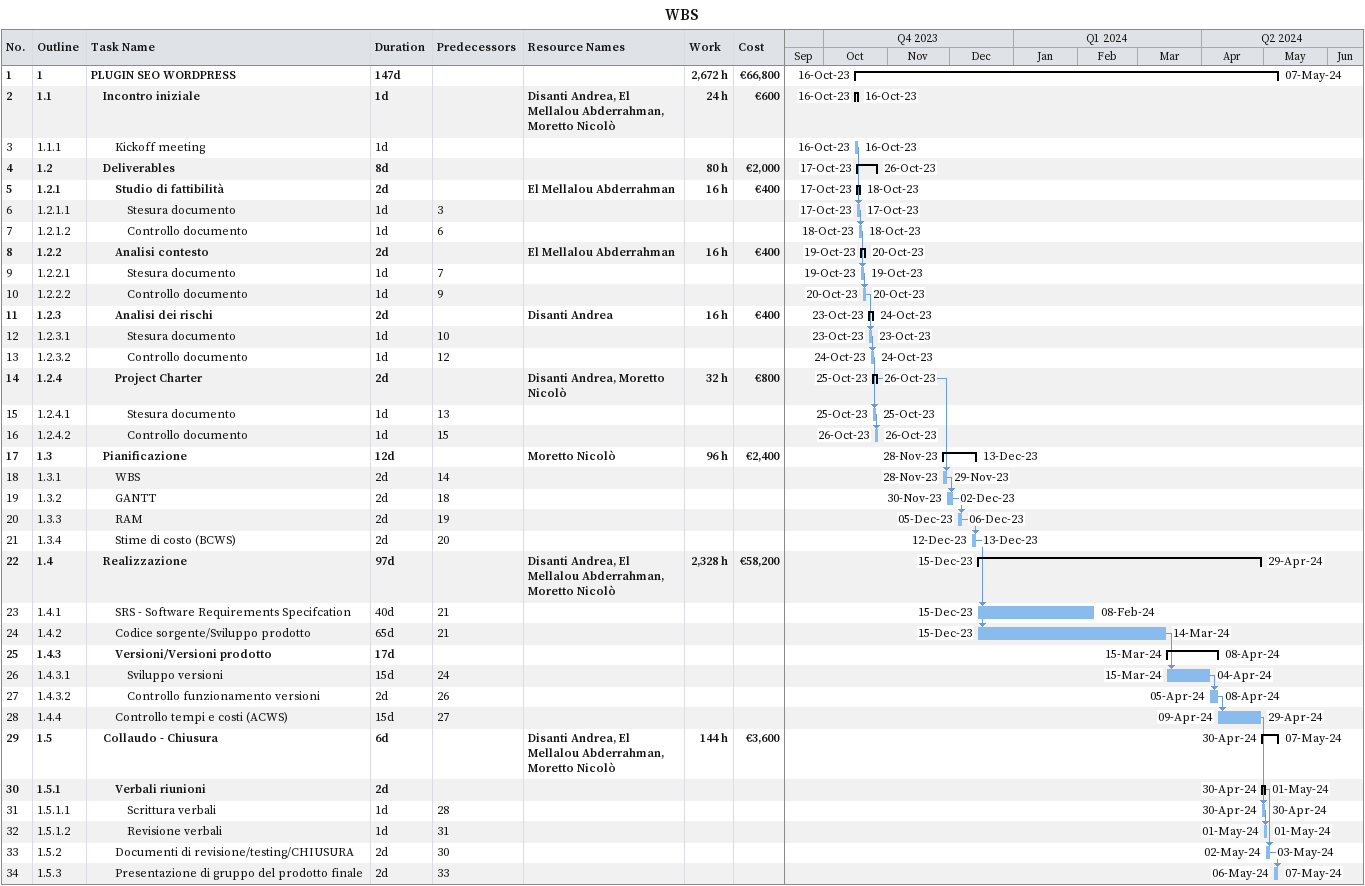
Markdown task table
WBS

| ID | WBS | Task | Duration | Start | Finish | Predecessors | Resources | Work (h) | Cost (€) |
|---|---|---|---|---|---|---|---|---|---|
| 1 | 1 | **PLUGIN SEO WORDPRESS** | 147d | 2023-10-16 | 2024-05-07 |  |  | 2672 | 66800 |
| 2 | 1.1 | **Incontro iniziale** | 1d | 2023-10-16 | 2023-10-16 |  | Disanti Andrea, El Mellalou Abderrahman, Moretto Nicolò | 24 | 600 |
| 3 | 1.1.1 | Kickoff meeting | 1d | 2023-10-16 | 2023-10-16 |  |  |  |  |
| 4 | 1.2 | **Deliverables** | 8d | 2023-10-17 | 2023-10-26 |  |  | 80 | 2000 |
| 5 | 1.2.1 | **Studio di fattibilità** | 2d | 2023-10-17 | 2023-10-18 |  | El Mellalou Abderrahman | 16 | 400 |
| 6 | 1.2.1.1 | Stesura documento | 1d | 2023-10-17 | 2023-10-17 | 3 |  |  |  |
| 7 | 1.2.1.2 | Controllo documento | 1d | 2023-10-18 | 2023-10-18 | 6 |  |  |  |
| 8 | 1.2.2 | **Analisi contesto** | 2d | 2023-10-19 | 2023-10-20 |  | El Mellalou Abderrahman | 16 | 400 |
| 9 | 1.2.2.1 | Stesura documento | 1d | 2023-10-19 | 2023-10-19 | 7 |  |  |  |
| 10 | 1.2.2.2 | Controllo documento | 1d | 2023-10-20 | 2023-10-20 | 9 |  |  |  |
| 11 | 1.2.3 | **Analisi dei rischi** | 2d | 2023-10-23 | 2023-10-24 |  | Disanti Andrea | 16 | 400 |
| 12 | 1.2.3.1 | Stesura documento | 1d | 2023-10-23 | 2023-10-23 | 10 |  |  |  |
| 13 | 1.2.3.2 | Controllo documento | 1d | 2023-10-24 | 2023-10-24 | 12 |  |  |  |
| 14 | 1.2.4 | **Project Charter** | 2d | 2023-10-25 | 2023-10-26 |  | Disanti Andrea, Moretto Nicolò | 32 | 800 |
| 15 | 1.2.4.1 | Stesura documento | 1d | 2023-10-25 | 2023-10-25 | 13 |  |  |  |
| 16 | 1.2.4.2 | Controllo documento | 1d | 2023-10-26 | 2023-10-26 | 15 |  |  |  |
| 17 | 1.3 | **Pianificazione** | 12d | 2023-11-28 | 2023-12-13 |  | Moretto Nicolò | 96 | 2400 |
| 18 | 1.3.1 | WBS | 2d | 2023-11-28 | 2023-11-29 | 14 |  |  |  |
| 19 | 1.3.2 | GANTT | 2d | 2023-11-30 | 2023-12-02 | 18 |  |  |  |
| 20 | 1.3.3 | RAM | 2d | 2023-12-05 | 2023-12-06 | 19 |  |  |  |
| 21 | 1.3.4 | Stime di costo (BCWS) | 2d | 2023-12-12 | 2023-12-13 | 20 |  |  |  |
| 22 | 1.4 | **Realizzazione** | 97d | 2023-12-15 | 2024-04-29 |  | Disanti Andrea, El Mellalou Abderrahman, Moretto Nicolò | 2328 | 58200 |
| 23 | 1.4.1 | SRS - Software Requirements Specifcation | 40d | 2023-12-15 | 2024-02-08 | 21 |  |  |  |
| 24 | 1.4.2 | Codice sorgente/Sviluppo prodotto | 65d | 2023-12-15 | 2024-03-14 | 21 |  |  |  |
| 25 | 1.4.3 | **Versioni/Versioni prodotto** | 17d | 2024-03-15 | 2024-04-08 |  |  |  |  |
| 26 | 1.4.3.1 | Sviluppo versioni | 15d | 2024-03-15 | 2024-04-04 | 24 |  |  |  |
| 27 | 1.4.3.2 | Controllo funzionamento versioni | 2d | 2024-04-05 | 2024-04-08 | 26 |  |  |  |
| 28 | 1.4.4 | Controllo tempi e costi (ACWS) | 15d | 2024-04-09 | 2024-04-29 | 27 |  |  |  |
| 29 | 1.5 | **Collaudo - Chiusura** | 6d | 2024-04-30 | 2024-05-07 |  | Disanti Andrea, El Mellalou Abderrahman, Moretto Nicolò | 144 | 3600 |
| 30 | 1.5.1 | **Verbali riunioni** | 2d | 2024-04-30 | 2024-05-01 |  |  |  |  |
| 31 | 1.5.1.1 | Scrittura verbali | 1d | 2024-04-30 | 2024-04-30 | 28 |  |  |  |
| 32 | 1.5.1.2 | Revisione verbali | 1d | 2024-05-01 | 2024-05-01 | 31 |  |  |  |
| 33 | 1.5.2 | Documenti di revisione/testing/CHIUSURA | 2d | 2024-05-02 | 2024-05-03 | 30 |  |  |  |
| 34 | 1.5.3 | Presentazione di gruppo del prodotto finale | 2d | 2024-05-06 | 2024-05-07 | 33 |  |  |  |
